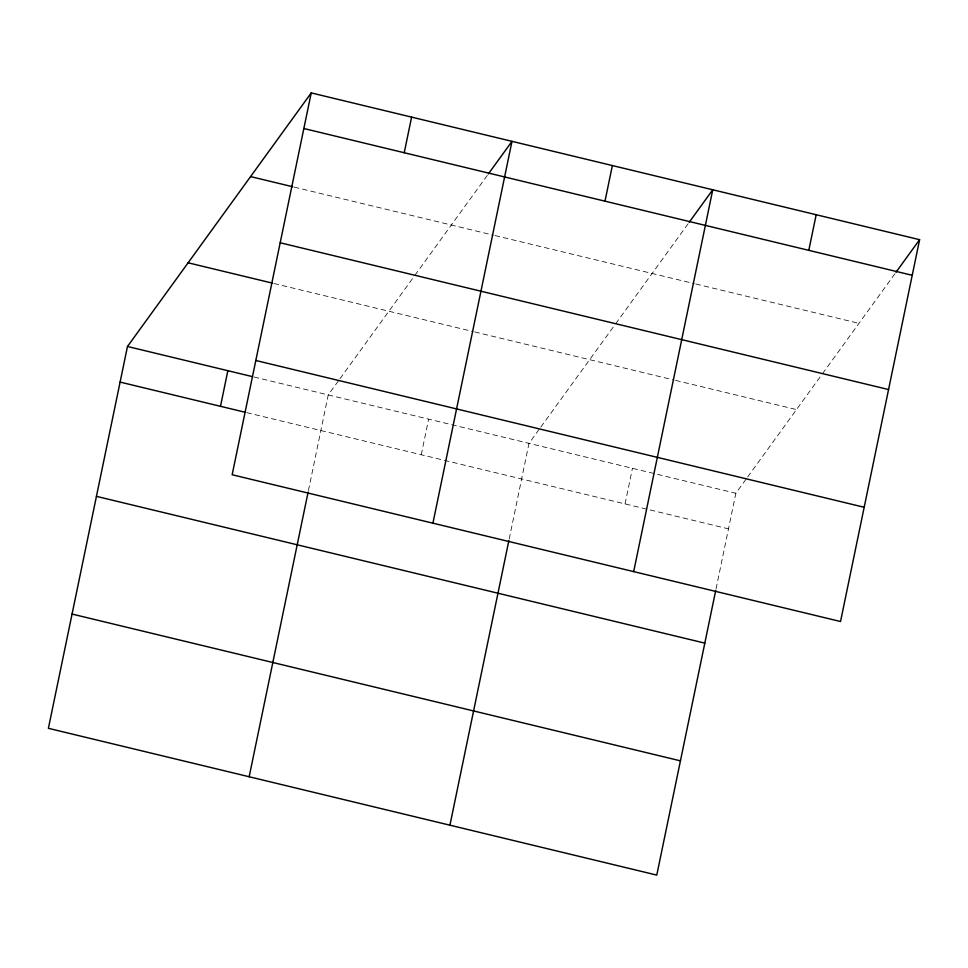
<?xml version="1.0" encoding="UTF-8"?>
<svg xmlns="http://www.w3.org/2000/svg" width="968" height="968" viewBox="0 0 968 968"><rect width="100%" height="100%" fill="white"/><g stroke="black" fill="none" stroke-linecap="round" stroke-linejoin="round"><path stroke-width="0.73" stroke-dasharray="4.84 3.63" d="M308.429 490.582L328.237 394.92L339.187 379.807M421.249 454.754L428.618 419.132M509.192 539.019L529 443.356L539.95 428.243M625.05 503.917L632.431 468.306M716.042 588.931L735.849 493.256L746.8 478.144M340.034 378.645L414.038 276.509M414.909 275.311L487.557 175.039M540.797 427.082L614.801 324.945M615.672 323.748L688.333 223.475M747.647 476.982L821.65 374.846M822.522 373.648L895.182 273.387M294.224 187.114L493.535 235.2M494.999 235.551L694.359 283.648M695.81 283.999L858.967 323.36M273.944 283.503L473.255 331.588M474.707 331.939L674.127 380.061M675.591 380.412L796.495 409.573M254.039 377.012L735.849 493.256M246.671 412.634L728.48 528.867"/><path stroke-width="1.45" d="M311.224 92.904L232.151 474.744L840.526 621.516L919.6 239.677L311.224 92.904L127.473 346.483L48.4 728.323L656.776 875.096L715.739 590.395M220.486 406.318L227.855 370.696M249.163 776.76L308.127 492.059M404.225 152.738L411.606 117.116M432.914 523.18L511.987 141.34L488.404 173.877M449.926 825.196L508.89 540.495M604.988 201.175L612.369 165.552M633.677 571.616L712.75 189.776L689.168 222.313M808.8 250.337L816.181 214.727M896.017 272.226L919.6 239.677M303.843 128.514L912.219 275.299M250.591 176.587L292.772 186.763M280.188 242.774L888.563 389.547M188.107 262.8L272.492 283.152M255.806 360.483L864.182 507.268M127.473 346.483L252.588 376.661M120.105 382.094L245.219 412.283M96.437 496.354L704.813 643.127M72.055 614.063L680.443 760.848"/></g></svg>
